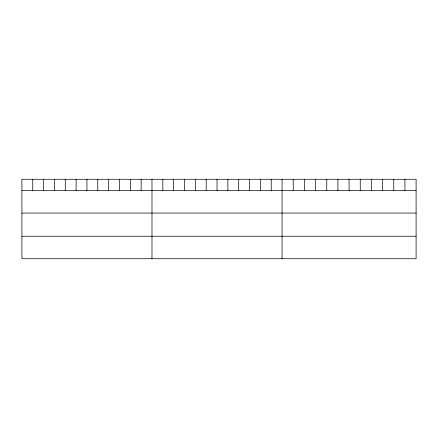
<?xml version="1.0" encoding="UTF-8"?>
<svg xmlns="http://www.w3.org/2000/svg" width="438" height="438" viewBox="0 0 438 438"><rect width="100%" height="100%" fill="white"/><g stroke="black" fill="none" stroke-linecap="round" stroke-linejoin="round"><path stroke-width="0.66" d="M416.1 190.568L416.1 258.727L21.9 258.727L21.9 179.273L416.1 179.273L416.1 190.568L21.9 190.568M21.9 213.06L416.1 213.06M21.9 236.235L416.1 236.235M404.931 179.273L404.931 190.568M393.762 179.273L393.762 190.568M382.593 179.273L382.593 190.568M371.424 179.273L371.424 190.568M360.255 179.273L360.255 190.568M349.086 179.273L349.086 190.568M337.917 179.273L337.917 190.568M326.748 179.273L326.748 190.568M315.579 179.273L315.579 190.568M304.41 179.273L304.41 190.568M293.241 179.273L293.241 190.568M282.072 179.273L282.072 258.727M271.231 179.273L271.231 190.568M260.391 179.273L260.391 190.568M249.55 179.273L249.55 190.568M238.71 179.273L238.71 190.568M227.869 179.273L227.869 190.568M217.029 179.273L217.029 190.568M206.189 179.273L206.189 190.568M195.348 179.273L195.348 190.568M184.507 179.273L184.507 190.568M173.667 179.273L173.667 190.568M162.826 179.273L162.826 190.568M151.986 179.273L151.986 258.727M141.145 179.273L141.145 190.568M130.305 179.273L130.305 190.568M119.464 179.273L119.464 190.568M108.624 179.273L108.624 190.568M97.783 179.273L97.783 190.568M86.943 179.273L86.943 190.568M76.102 179.273L76.102 190.568M65.262 179.273L65.262 190.568M54.422 179.273L54.422 190.568M43.581 179.273L43.581 190.568M32.74 179.273L32.74 190.568"/></g></svg>
